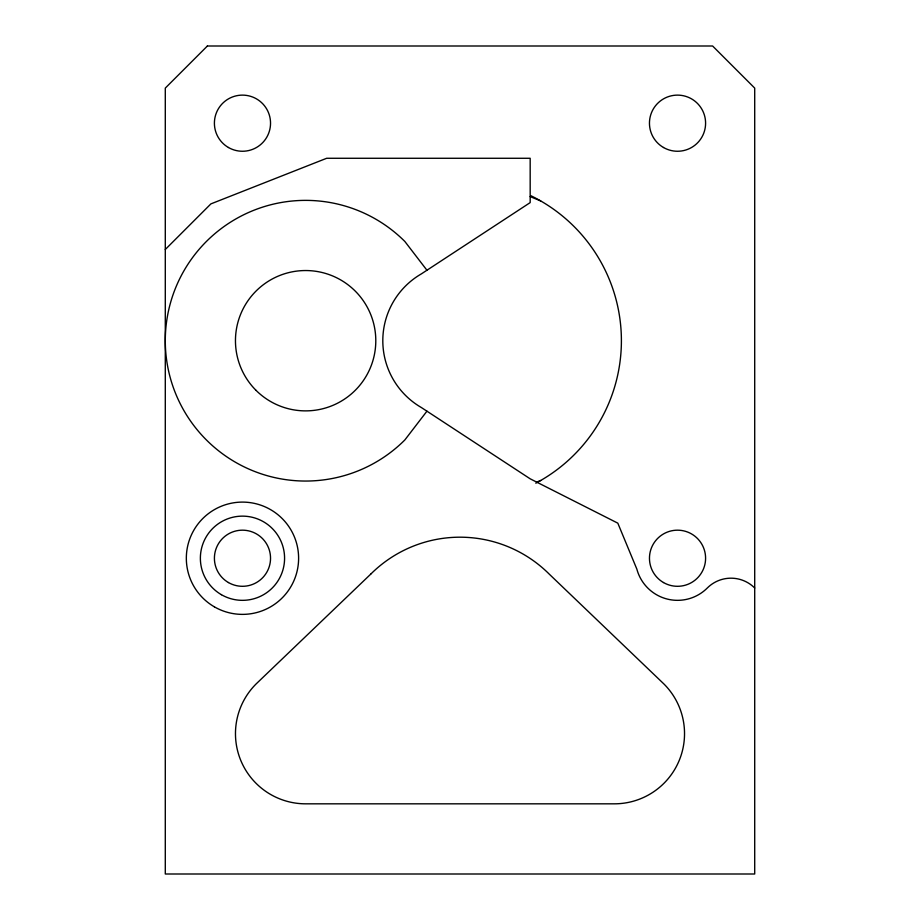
<?xml version="1.0" encoding="UTF-8"?>
<svg xmlns="http://www.w3.org/2000/svg" width="920" height="920" viewBox="0 0 920 920"><rect width="100%" height="100%" fill="white"/><g stroke="black" fill="none" stroke-linecap="round" stroke-linejoin="round"><path stroke-width="1.38" d="M426.937 411.183L404.857 439.944A140.334 140.334 0 0 1 206.39 439.944A140.334 140.334 0 0 1 206.39 241.477A140.334 140.334 0 0 1 404.857 241.477L426.937 270.238M165.289 249.492L210.898 203.883L326.68 158.274L530.173 158.274L530.173 202.607L421.406 273.861A77.188 77.188 0 0 0 421.406 407.56L530.173 478.814L617.814 523.158L636.858 569.135A42.101 42.101 0 0 0 707.296 588.006A33.522 33.522 0 0 1 754.71 588.006M536.716 482.126L540.695 480.481M530.173 196.581L540.695 200.939M530.794 195.672A161.391 161.391 0 0 1 535.808 483.195M207.391 46L165.289 88.101L165.289 874L754.71 874L754.71 88.101L712.609 46L207.391 46M370.691 574.183L256.013 684.043A70.173 70.173 0 0 0 305.624 803.827L614.376 803.827A70.173 70.173 0 0 0 663.987 684.043L549.309 574.183A126.304 126.304 0 0 0 370.691 574.183M256.013 390.333A70.173 70.173 0 0 0 373.405 358.869A70.173 70.173 0 0 0 287.465 272.93A70.173 70.173 0 0 0 256.013 390.333M221.421 594.699A42.101 42.101 0 0 0 284.579 558.233A42.101 42.101 0 0 0 221.421 521.778A42.101 42.101 0 0 0 221.421 594.699M214.406 606.855A56.131 56.131 0 0 0 298.609 558.233A56.131 56.131 0 0 0 214.406 509.622A56.131 56.131 0 0 0 214.406 606.855M228.436 147.499A28.071 28.071 0 0 0 270.537 123.188A28.071 28.071 0 0 0 228.436 98.877A28.071 28.071 0 0 0 228.436 147.499M663.492 147.499A28.071 28.071 0 0 0 705.594 123.188A28.071 28.071 0 0 0 663.492 98.877A28.071 28.071 0 0 0 663.492 147.499M228.436 582.544A28.071 28.071 0 0 0 270.537 558.233A28.071 28.071 0 0 0 228.436 533.933A28.071 28.071 0 0 0 228.436 582.544M663.492 582.544A28.071 28.071 0 0 0 705.594 558.233A28.071 28.071 0 0 0 663.492 533.933A28.071 28.071 0 0 0 663.492 582.544"/></g></svg>
